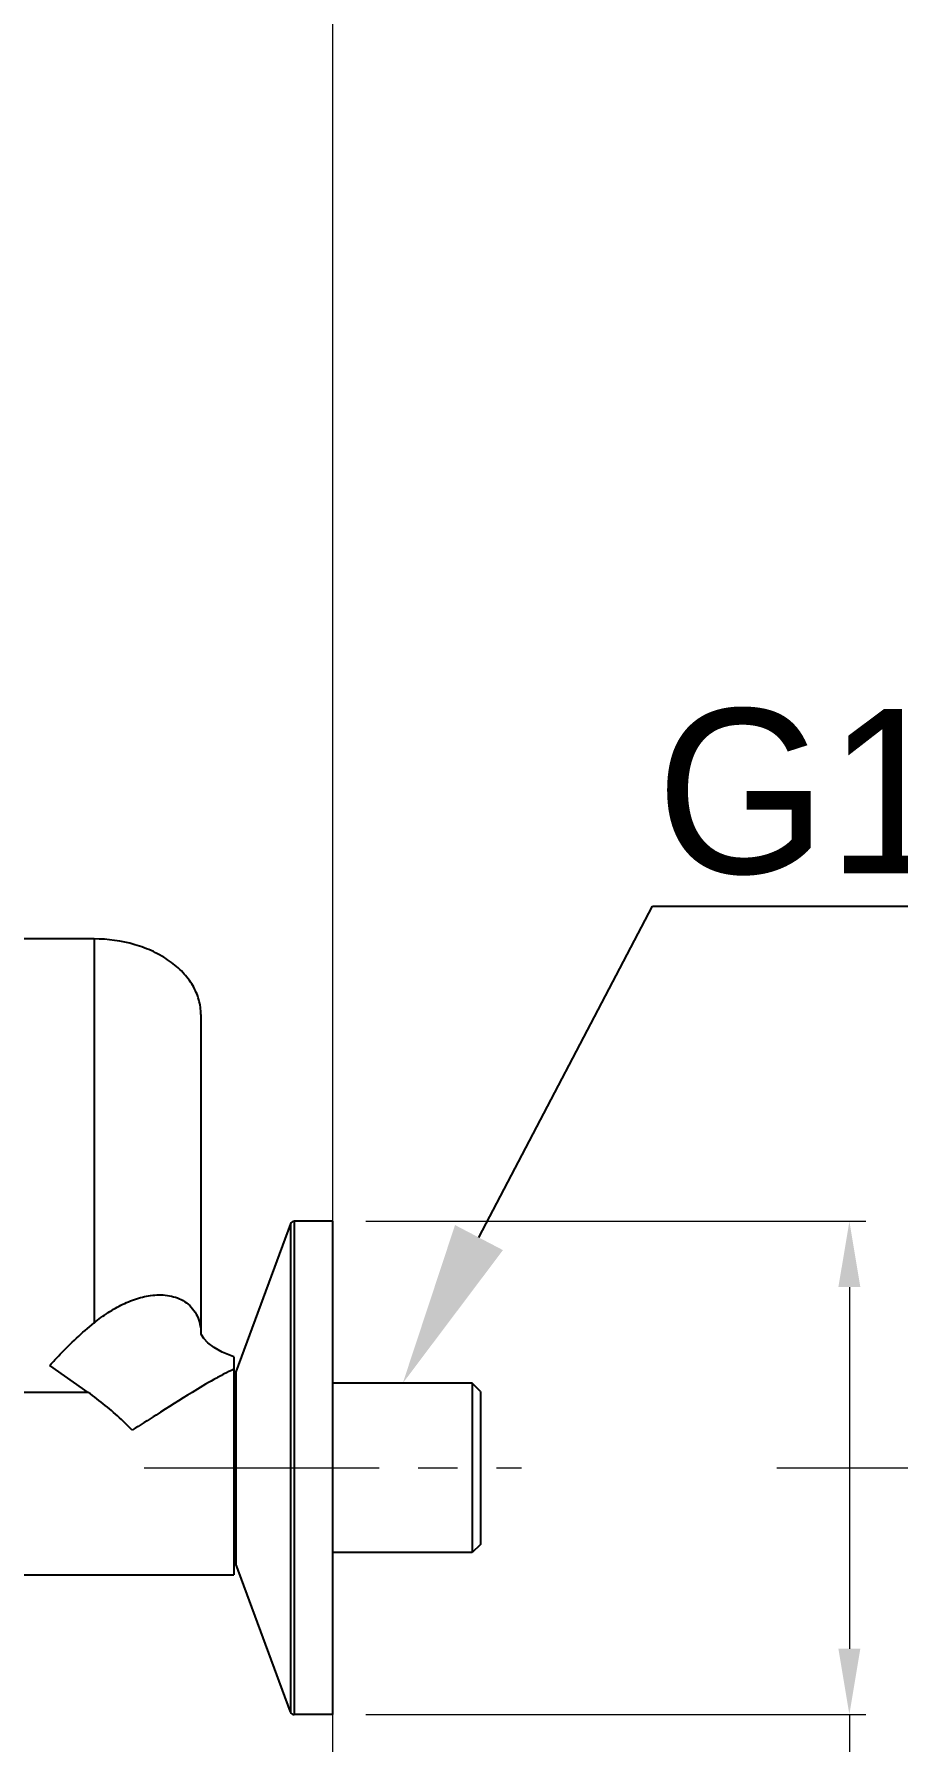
# Model space of a CAD drawing. Extents: x 0 to 3160, y 0 to 2315.
# Drawn here: x 1970.3 to 2075.3, y 412.8 to 620.5 of the extents above; entities that cross this region are included whole.
import ezdxf
from ezdxf import colors
from ezdxf.entities.mleader import LeaderData, LeaderLine
from ezdxf.math import Vec2, Vec3

# ---------------------------------------------------------------- set-up
doc = ezdxf.new("R2010")
doc.units = 0
doc.header["$LTSCALE"] = 3
doc.header["$MEASUREMENT"] = 0
doc.header["$PDMODE"] = 3
doc.header["$PDSIZE"] = -10
doc.linetypes.add('CENTER2', pattern=[28.575000000000003, 19.05, -3.175, 3.175, -3.175])
doc.layers.get('0').update_dxf_attribs({"linetype": 'CONTINUOUS'})
doc.layers.get('DEFPOINTS').update_dxf_attribs({"linetype": 'CONTINUOUS'})
doc.layers.add('Cneter', color=1, linetype='CENTER2', lineweight=13)
doc.layers.add('치수선', color=7, linetype='CONTINUOUS', lineweight=20)
doc.layers.add('DEF_LAYER_ASSEM_MEMBER', color=7, linetype='CONTINUOUS')
doc.styles.add('Daelim Dimension', font='')
doc.styles.get("Standard").update_dxf_attribs({"font": ''})
doc.styles.get('Daelim Dimension').set_extended_font_data('나눔고딕')
doc.styles.get('Standard').set_extended_font_data('나눔고딕')
doc.dimstyles.new('DEFAULT', dxfattribs={"dimscale": 2, "dimtxt": 2, "dimasz": 2, "dimexe": 0, "dimexo": 2, "dimgap": 1, "dimtad": 1, "dimdec": 1, "dimzin": 9, "dimdsep": 46, "dimtxsty": 'Daelim Dimension', "dimcen": 0.5, "dimclrd": 252, "dimclre": 252, "dimclrt": 3, "dimadec": 1, "dimazin": 0, "dimtfac": 1, "dimtdec": 1, "dimtix": 1, "dimtmove": 0, "dimatfit": 3, "dimfxl": 1, "dimtolj": 1, "dimtzin": 1, "dimlwd": 9, "dimlwe": 9, "dimarcsym": 0})

# ---------------------------------------------------------------- blocks, each defined once
blk = doc.blocks.new('*D0')
at = {"color": 5, "lineweight": 9, "ltscale": 0.5, "transparency": 16777216}
for p, q in [((2010.592201152826, 476.1434307510593), (2071.403201730727, 476.1434307510593)), ((2069.403201730727, 468.1434307510593), (2069.403201730727, 424.1434307510593)), ((2010.592201152826, 416.1434307510593), (2071.403201730727, 416.1434307510593)), ((2069.403201730727, 416.1434307510593), (2069.403201730727, 345.6455766738061))]:
    blk.add_line(p, q, dxfattribs=at)
at = {"color": 5, "ltscale": 0.5, "transparency": 16777216}
for points in [[(2068.069868397394, 468.1434307510593), (2070.736535064061, 468.1434307510593), (2069.403201730727, 476.1434307510593)], [(2068.069868397394, 424.1434307510593), (2070.736535064061, 424.1434307510593), (2069.403201730727, 416.1434307510593)]]:
    blk.add_solid(points, dxfattribs=at)
at = {"layer": 'DEFPOINTS', "color": 0, "ltscale": 0.5, "transparency": 16777216}
for p in [(2006.592201152826, 476.1434307510593), (2006.592201152826, 416.1434307510593), (2069.403201730727, 416.1434307510593)]:
    blk.add_point(p, dxfattribs=at)
at = {"color": 7, "ltscale": 0.5, "transparency": 16777216, "insert": (2035.464718182802, 376.894503712433), "char_height": 20, "attachment_point": 2, "rotation": 90, "style": 'Daelim Dimension'}
blk.add_mtext('\\A1;{\\H1.25x;\\C256;Ø}60', dxfattribs=at)
blk = doc.blocks.new('*D1')
at = {"color": 5, "lineweight": 9, "ltscale": 0.5, "transparency": 16777216}
for p, q in [((1534.878042095622, 1384.914732641318), (2240.924150947237, 1384.914732641318)), ((2238.924150947237, 454.1434307510593), (2238.924150947237, 1376.914732641318)), ((2060.592201152826, 446.1434307510593), (2240.924150947237, 446.1434307510593))]:
    blk.add_line(p, q, dxfattribs=at)
at = {"color": 5, "ltscale": 0.5, "transparency": 16777216}
for points in [[(2237.590817613904, 1376.914732641318), (2240.257484280571, 1376.914732641318), (2238.924150947237, 1384.914732641318)], [(2237.590817613903, 454.1434307510593), (2240.25748428057, 454.1434307510593), (2238.924150947237, 446.1434307510593)]]:
    blk.add_solid(points, dxfattribs=at)
at = {"layer": 'DEFPOINTS', "color": 0, "ltscale": 0.5, "transparency": 16777216}
for p in [(1530.878042095622, 1384.914732641318), (2238.924150947237, 1384.914732641318), (2056.592201152826, 446.1434307510593)]:
    blk.add_point(p, dxfattribs=at)
at = {"color": 7, "ltscale": 0.5, "transparency": 16777216, "insert": (2223.218857671128, 915.5290816961884), "char_height": 20, "attachment_point": 5, "rotation": 90, "style": 'Daelim Dimension'}
blk.add_mtext('\\A1;(1140)', dxfattribs=at)

msp = doc.modelspace()

# ---------------------------------------------------------------- linework, layer by layer
at = {"layer": 'Cneter', "lineweight": 5, "ltscale": 0.5}
msp.add_line((1983.635484839376, 446.1434307510582), (2029.548917466275, 446.1434307510582), dxfattribs=at)
at = {"layer": 'DEF_LAYER_ASSEM_MEMBER', "color": 7, "linetype": 'Continuous'}
for p, q in [((1977.548917466275, 510.4901478390583), (1964.748917466276, 510.4901478390583)), ((1990.548917466275, 501.2977596836582), (1990.548917466275, 462.4068855483582)), ((2001.428389506077, 475.8162834304583), (1994.796810558776, 457.8162834304583)), ((2006.548917466275, 476.1434307510582), (2001.897561064477, 476.1434307510582)), ((2006.548917466275, 476.1433795348582), (2006.548917466275, 416.1434819672583)), ((1990.617812389676, 462.3322046808582), (1990.588711083176, 462.3965148813583)), ((1994.548917466275, 459.6728054508583), (1994.548917466275, 433.1436934092583)), ((1994.796810558776, 457.8162834304583), (1994.765982117176, 457.6434307510582)), ((1994.765982117176, 434.6871917230583), (1994.765982117176, 457.5996697791583)), ((1994.765982117176, 456.4434307510583), (1994.548917466275, 456.4434307510583)), ((2023.548917466275, 456.4434307510583), (2006.548917466275, 456.4434307510583)), ((2024.548917466275, 455.4434307510583), (2023.548917466275, 456.4434307510583)), ((2023.548917466275, 456.4434307510583), (2023.548917466275, 435.8434307510582)), ((2024.548917466275, 455.4431959430583), (2024.548917466275, 436.8436655590582)), ((2024.548917466275, 436.8434307510582), (2023.548917466275, 435.8434307510582)), ((1994.765982117176, 435.8434307510582), (1994.548917466275, 435.8434307510582)), ((1994.796810558776, 434.4705780716582), (1994.765982117176, 434.6434307510582)), ((2001.428389506077, 416.4705780716582), (1994.796810558776, 434.4705780716582)), ((2023.548917466275, 435.8434307510582), (2006.548917466275, 435.8434307510582)), ((1964.748917466276, 433.1434307510582), (1994.548917466275, 433.1434307510582)), ((2006.548917466275, 416.1434307510582), (2001.897561064477, 416.1434307510582))]:
    msp.add_line(p, q, dxfattribs=at)
at = {"layer": 'DEF_LAYER_ASSEM_MEMBER', "color": 9, "linetype": 'Continuous'}
for p, q in [((1977.548917466275, 510.4901478390583), (1977.548917466275, 463.7741315936582)), ((2001.428389506077, 475.8162834304583), (2001.428389506077, 416.4705780716582)), ((2001.897561064477, 476.1434307510582), (2001.897561064477, 416.1434307510582)), ((1976.841794510777, 455.3358189064583), (1972.195355988576, 458.6213470939582)), ((1994.796810558776, 457.8162834304583), (1994.796810558776, 434.4705780716582)), ((1976.841794510777, 455.3358189064583), (1964.748917466276, 455.3358189064583))]:
    msp.add_line(p, q, dxfattribs=at)
at = {"layer": 'DEF_LAYER_ASSEM_MEMBER', "color": 7, "linetype": 'Continuous'}
msp.add_lwpolyline([(1994.548917466275, 459.6727475817582), (1993.148686609576, 460.2287834063583), (1992.142130040077, 460.7976616899583), (1991.408898111676, 461.3571475995583), (1990.890970669777, 461.9039222767583), (1990.617812389676, 462.3322046808582)], dxfattribs=at)
for centre, start, end in [((2001.897561064477, 475.6434307510582), 90, 159.7751405688067), ((2001.897561064477, 416.6434307510582), 200.2248594311933, 270)]:
    msp.add_arc(centre, 0.5, start, end, dxfattribs=at)
at = {"layer": 'DEF_LAYER_ASSEM_MEMBER', "color": 7, "linetype": 'Continuous', "start_tangent": (0, 1), "end_tangent": (-1, 0)}
msp.add_spline([(1990.548877616077, 501.2977596836582), (1990.299088164577, 503.0911009059582), (1989.559318247476, 504.8155258847582), (1988.357997610877, 506.4047665823582), (1986.741285488776, 507.7977496367582), (1984.771329086577, 508.9409432669582), (1982.523773335176, 509.7904144446583), (1977.548917466275, 510.4901478390583)], degree=3, dxfattribs=at)
at = {"layer": 'DEF_LAYER_ASSEM_MEMBER', "color": 9, "linetype": 'Continuous'}
for points, start_tangent, end_tangent in [([(1977.549199369975, 463.7739581021583), (1979.273291812077, 465.0372623208583), (1981.060755578376, 466.0499892269582), (1982.946158153677, 466.7889530331582), (1984.945609414076, 467.1718983967583), (1985.968661999877, 467.1818606133583), (1986.977335675977, 467.0388125776583), (1987.935550983076, 466.7209009604583), (1988.801983500777, 466.2142625722582), (1989.532295041076, 465.5154424240583), (1990.085871299877, 464.6336162531583), (1990.431652648075, 463.5884537380583), (1990.548913400077, 462.4066354777582)], (0.7751009665442408, 0.6318373933712563), (8.578833002684971e-06, -0.9999999999632018)), ([(1972.195355988576, 458.6213470939582), (1973.422931774277, 459.9655096736582), (1977.548917466275, 463.7741315936582)], (0.6577513423273473, 0.753235137036618), (0.7750865066808609, 0.6318551314670632)), ([(1994.548917466275, 458.1571698248582), (1993.367550234377, 457.5726997038582), (1992.121887260076, 456.8962554137582), (1989.482140142577, 455.3358189065583)], (-0.9072242666486022, -0.4206472750463335), (-0.8512241425567557, -0.5248023048048818)), ([(1982.195332461676, 450.7346060982583), (1980.885064939976, 452.0208840538583), (1976.841759941576, 455.3358598183582)], (-0.6977466192551244, 0.7163446484186538), (-0.8159086539424538, 0.578180826750432)), ([(1989.482193694476, 455.3358184022583), (1985.098154988375, 452.5812862672582), (1982.195282856276, 450.7347270712582)], (-0.8527268263276389, -0.5223571188958689), (-0.844450896388582, -0.5356329747023799))]:
    msp.add_spline(points, degree=3, dxfattribs=dict(at, start_tangent=start_tangent, end_tangent=end_tangent))
at = {"layer": '치수선'}
msp.add_line((2006.592201152826, 289.093061488364), (2006.592201152826, 1455.760811882847), dxfattribs=at)

# ---------------------------------------------------------------- dimensions: what is measured, and where the dimension line sits
at = {"color": 5, "ltscale": 0.5}
for base, p1, p2, angle, text, picture, middle in [((2238.924150947237, 1384.914732641318), (2056.592201152826, 446.1434307510593), (1530.878042095622, 1384.914732641318), 90, '(1140)', '*D1', (2238.924150947237, 915.5290816961884)), ((2069.403201730727, 416.1434307510593), (2006.592201152826, 476.1434307510593), (2006.592201152826, 416.1434307510593), 270, '{\\H1.25x;\\C256;Ø}<>', '*D0', (2069.403201730727, 376.894503712433))]:
    dim = msp.add_linear_dim(base=base, p1=p1, p2=p2, angle=angle, text=text, dimstyle='DEFAULT', override={"dimtxt": 10, "dimasz": 4, "dimexe": 1, "dimdec": 0, "dimclrd": 5, "dimclre": 5, "dimclrt": 7}, dxfattribs=at)
    dim.commit()
    dim.dimension.update_dxf_attribs({"geometry": picture, "text_midpoint": middle, "dimtype": 160})

# ---------------------------------------------------------------- leaders
at = {"ltscale": 0.5}
ml = msp.add_multileader_mtext('Standard', dxfattribs=at)
ml.set_content('G1/2-14TH', color=256)
ml.set_leader_properties(color=5)
ml.build(insert=Vec2(0, 0))
ml.multileader.update_dxf_attribs({"text_left_attachment_type": 6, "text_right_attachment_type": 6, "dogleg_length": 0.36, "arrow_head_size": 20})
ctx = ml.context
ctx.base_point, ctx.char_height, ctx.arrow_head_size, ctx.landing_gap_size, ctx.plane_origin = Vec3(2045.808276439692, 514.4607434584767), 20, 20, 0.09, Vec3(2015.092201152826, 456.4434307510593)
ctx.left_attachment, ctx.right_attachment = 6, 6
notes = []
notes.append((ctx, [(0, (1, 1, 0), (2045.448276439692, 514.4607434584767), (1, 0), 0.36, [(0, [(2015.092201152826, 456.4434307510593)], 0, [])])]))
ctx.mtext.insert, ctx.mtext.flow_direction = Vec3(2045.898276439691, 538.4607434584767), 5
for ctx, leaders in notes:
    for number, flags, end, landing, length, lines in leaders:
        leader = LeaderData()
        leader.index, (leader.has_last_leader_line, leader.has_dogleg_vector, leader.attachment_direction) = number, flags
        leader.last_leader_point, leader.dogleg_vector, leader.dogleg_length = Vec3(end), Vec3(landing), length
        for number, points, colour, breaks in lines:
            line = LeaderLine()
            line.index, line.vertices, line.color, line.breaks = number, Vec3.list(points), colors.encode_raw_color(colour), breaks
            leader.lines.append(line)
        ctx.leaders.append(leader)

doc.saveas('drawing.dxf')
